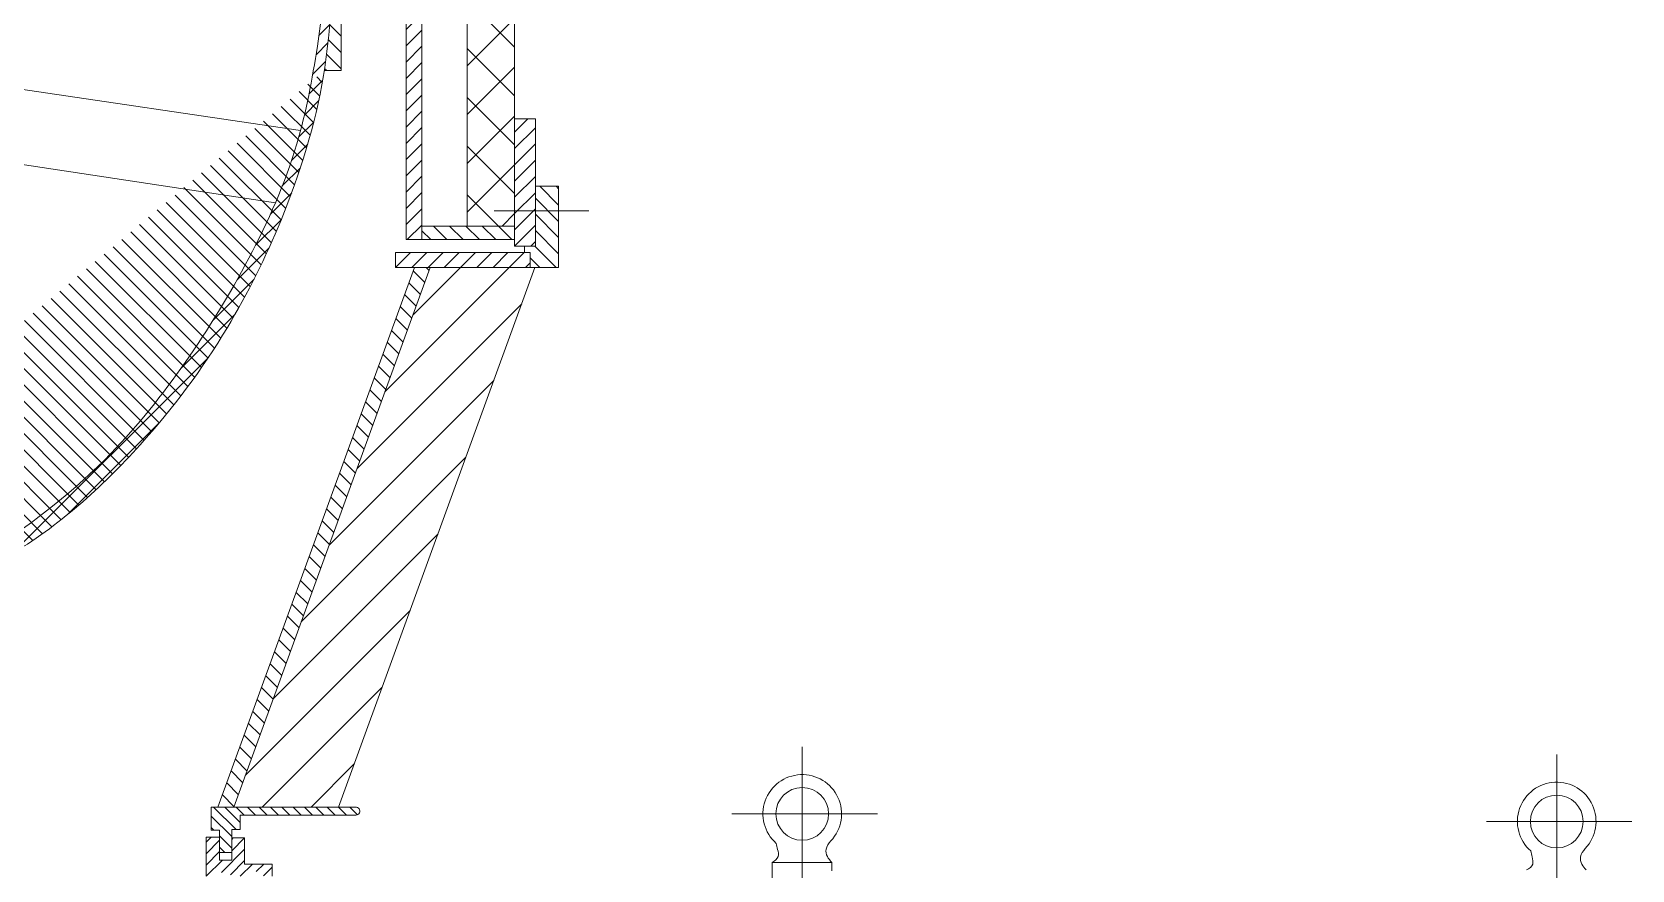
# Model space of a CAD drawing. Extents: x 0 to 420, y 0 to 297.
# Drawn here: x 313.8 to 366.2, y 203.8 to 231.3 of the extents above; entities that cross this region are included whole.
import ezdxf

# ---------------------------------------------------------------- set-up
doc = ezdxf.new("R2010")
doc.units = 0
doc.layers.get('0').update_dxf_attribs({"linetype": 'CONTINUOUS'})
pattern_1 = [(135, (-22270.5377, -14110.3131), (-0.2661162917, -0.2661162917), [])]
pattern_2 = [(45, (-22270.5377, -14110.3131), (-0.2661162917, 0.2661162917), [])]

msp = doc.modelspace()

# ---------------------------------------------------------------- hatches: boundary and pattern name
at = {"lineweight": 0, "ltscale": 0.0007}
h = msp.add_hatch(dxfattribs=at)
h.set_pattern_fill('ANSI37', color=256, scale=0.355602, style=0)
h.set_pattern_definition([(45, (-22270.5377, -14110.3131), (-0.798348875, 0.798348875), []), (135, (-22270.5377, -14110.3131), (-0.798348875, -0.798348875), [])])
edge = h.paths.add_edge_path()
edge.add_line((266.009, 241.434), (266.009, 236.13))
edge.add_spline(control_points=[(266.009, 236.13), (266.589, 236.215), (267.17, 236.301), (267.751, 236.375)], knot_values=[0, 0, 0, 0, 9.270999, 9.270999, 9.270999, 9.270999], degree=3, periodic=0)
edge.add_line((267.751, 236.375), (267.751, 239.561))
edge.add_line((267.751, 239.561), (328.042, 239.561))
edge.add_line((328.042, 239.561), (328.042, 236.207))
edge.add_spline(control_points=[(328.042, 236.207), (328.56, 236.143), (329.077, 236.079), (329.593, 236.015)], knot_values=[329.420919, 329.420919, 329.420919, 329.420919, 337.69622, 337.69622, 337.69622, 337.69622], degree=3, periodic=0)
edge.add_line((329.593, 236.015), (329.593, 241.434))
edge.add_line((329.593, 241.434), (266.009, 241.434))
edge = h.paths.add_edge_path()
edge.add_spline(control_points=[(329.593, 235.211), (329.077, 235.275), (328.56, 235.34), (328.042, 235.403)], knot_values=[329.420919, 329.420919, 329.420919, 329.420919, 337.69622, 337.69622, 337.69622, 337.69622], degree=3, periodic=0)
edge.add_line((328.042, 235.403), (328.042, 224.9))
edge.add_line((328.042, 224.9), (329.593, 224.9))
edge.add_line((329.593, 224.9), (329.593, 235.211))
h = msp.add_hatch(dxfattribs=at)
h.set_pattern_fill('ANSI31', color=256, scale=0.118534, style=0)
h.set_pattern_definition(pattern_2)
edge = h.paths.add_edge_path()
edge.add_line((326.555, 239.561), (326.036, 239.561))
edge.add_line((326.036, 239.561), (326.036, 236.436))
edge.add_spline(control_points=[(326.036, 236.436), (326.209, 236.419), (326.382, 236.4), (326.555, 236.381)], knot_values=[318.785124, 318.785124, 318.785124, 318.785124, 321.531671, 321.531671, 321.531671, 321.531671], degree=3, periodic=0)
edge.add_line((326.555, 236.381), (326.555, 239.561))
edge = h.paths.add_edge_path()
edge.add_line((326.036, 224.456), (326.555, 224.456))
edge.add_line((326.555, 224.456), (326.555, 224.9))
edge.add_line((326.555, 224.9), (326.555, 235.578))
edge.add_spline(control_points=[(326.555, 235.578), (326.382, 235.597), (326.209, 235.615), (326.036, 235.632)], knot_values=[318.785124, 318.785124, 318.785124, 318.785124, 321.531671, 321.531671, 321.531671, 321.531671], degree=3, periodic=0)
edge.add_line((326.036, 235.632), (326.036, 224.456))
h = msp.add_hatch(dxfattribs=at)
h.set_pattern_fill('ANSI31', color=256, scale=0.118534, style=0)
h.set_pattern_definition(pattern_2)
edge = h.paths.add_edge_path()
edge.add_spline(control_points=[(323.345, 234.098), (323.357, 233.87), (323.414, 232.764), (323.12, 230.575), (322.521, 227.299), (320.969, 223.819), (318.894, 220.429), (316.212, 217.055), (311.482, 213.311), (305.563, 210.941), (301.049, 210.474), (299.551, 210.319)], knot_values=[0, 0, 0, 0, 3.612468, 17.57408, 34.857544, 56.348034, 77.511614, 97.911814, 124.406864, 172.490031, 196.378415, 196.378415, 196.378415, 196.378415], degree=3, periodic=0)
edge.add_line((299.551, 210.319), (278.321, 209.79))
edge.add_line((278.321, 209.79), (278.33, 209.467))
edge.add_line((278.33, 209.467), (299.299, 209.938))
edge.add_spline(control_points=[(299.299, 209.938), (300.25, 209.989), (301.91, 210.077), (304.52, 210.512), (307.128, 211.137), (309.959, 212.614), (313.708, 214.228), (317.275, 217.422), (320.144, 221.264), (322.174, 225.353), (323.486, 229.586), (323.632, 232.666), (323.7, 234.098)], knot_values=[0, 0, 0, 0, 15.092512, 26.350923, 42.007085, 57.356382, 76.856499, 106.551983, 131.889621, 152.677725, 178.797749, 201.478244, 201.478244, 201.478244, 201.478244], degree=3, periodic=0)
edge.add_line((323.7, 234.098), (323.345, 234.098))
h.paths.add_polyline_path([(278.33, 209.467), (278.321, 209.79), (268.928, 209.556), (268.928, 209.256)])
h = msp.add_hatch(dxfattribs=at)
h.set_pattern_fill('ANSI31', color=256, scale=0.118534, angle=90, style=0)
h.set_pattern_definition(pattern_1)
edge = h.paths.add_edge_path()
edge.add_line((323.908, 234.098), (323.7, 234.098))
edge.add_spline(control_points=[(323.7, 234.098), (323.632, 232.666), (323.486, 229.586), (322.174, 225.353), (320.144, 221.264), (317.275, 217.422), (313.708, 214.228), (309.959, 212.614), (307.128, 211.137), (304.52, 210.512), (301.91, 210.077), (300.25, 209.989), (299.299, 209.938)], knot_values=[0, 0, 0, 0, 0.036164, 0.077811, 0.110958, 0.151358, 0.198707, 0.229799, 0.254274, 0.279237, 0.297188, 0.321253, 0.321253, 0.321253, 0.321253], degree=3, periodic=0)
edge.add_line((323.353, 229.99), (323.908, 229.99))
edge.add_line((323.908, 229.99), (323.908, 234.098))
h = msp.add_hatch(dxfattribs=at)
h.set_pattern_fill('ANSI31', color=256, scale=0.118534, style=0)
h.set_pattern_definition(pattern_2)
h.paths.add_polyline_path([(329.593, 225.401), (330.274, 225.401), (330.274, 228.409), (329.593, 228.409)])
h.paths.add_polyline_path([(329.593, 224.241), (330.274, 224.241), (330.274, 225.401), (329.593, 225.401), (329.593, 224.9)])
h = msp.add_hatch(dxfattribs=at)
h.set_pattern_fill('ANSI31', color=256, scale=0.118534, angle=90, style=0)
h.set_pattern_definition(pattern_1)
h.paths.add_polyline_path([(330.274, 224.241), (329.921, 224.241), (329.921, 224.132), (329.921, 224.029), (330.104, 224.029), (330.104, 223.539), (331.037, 223.539), (331.037, 225.401), (330.274, 225.401)])
h.paths.add_polyline_path([(331.037, 225.401), (331.037, 226.201), (330.274, 226.201), (330.274, 225.401)])
h = msp.add_hatch(dxfattribs=at)
h.set_pattern_fill('ANSI31', color=256, scale=0.118534, angle=90, style=0)
h.set_pattern_definition(pattern_1)
h.paths.add_polyline_path([(326.555, 224.9), (326.555, 224.456), (329.593, 224.456), (329.593, 224.9)])
h = msp.add_hatch(dxfattribs=at)
h.set_pattern_fill('ANSI31', color=256, scale=0.118534, style=0)
h.set_pattern_definition(pattern_2)
h.paths.add_polyline_path([(330.104, 223.539), (330.104, 224.029), (325.689, 224.029), (325.689, 223.539)])
h = msp.add_hatch(dxfattribs=at)
h.set_pattern_fill('ANSI31', color=256, scale=0.118534, angle=90, style=0)
h.set_pattern_definition(pattern_1)
h.paths.add_polyline_path([(326.83, 223.539), (326.309, 223.539), (319.87, 205.866), (320.39, 205.866)])
h = msp.add_hatch(dxfattribs=at)
h.set_pattern_fill('ANSI31', color=256, scale=0.355602, style=0)
h.set_pattern_definition([(45, (-22270.5377, -14110.3131), (-0.798348875, 0.798348875), [])])
h.paths.add_polyline_path([(330.262, 223.539), (326.83, 223.539), (320.39, 205.866), (323.822, 205.866)])
h = msp.add_hatch(dxfattribs=at)
h.set_pattern_fill('ANSI31', color=256, scale=0.082974, angle=90, style=0)
h.set_pattern_definition([(135, (-22270.53768, -14110.3131), (-0.1862814042, -0.1862814042), [])])
h.paths.add_polyline_path([(319.924, 205.112), (319.924, 204.885), (319.924, 204.374), (320.323, 204.374), (320.323, 204.863), (320.323, 205.127), (320.605, 205.127), (320.605, 205.604), (324.394, 205.604, 1.026622), (324.379, 205.866), (319.651, 205.866), (319.651, 205.112)])
h = msp.add_hatch(dxfattribs=at)
h.set_pattern_fill('ANSI31', color=256, scale=0.082974, style=0)
h.set_pattern_definition([(45, (-22270.53768, -14110.3131), (-0.1862814042, 0.1862814042), [])])
h.paths.add_polyline_path([(320.323, 204.133), (319.924, 204.133), (319.924, 204.885), (319.481, 204.885), (319.481, 203.602), (319.851, 203.602, -0.615385), (320.317, 203.602), (320.88, 203.602, -0.612959), (321.376, 203.602), (321.652, 203.602), (321.652, 204), (320.743, 204), (320.743, 204.863), (320.323, 204.863)])

# ---------------------------------------------------------------- linework, layer by layer
for p, q in [((326.036, 235.632), (326.036, 224.456)), ((326.555, 224.9), (326.555, 235.578)), ((328.042, 235.403), (328.042, 224.9)), ((329.593, 235.211), (329.593, 224.9)), ((323.908, 229.99), (323.908, 234.098)), ((307.36, 230.27), (322.58, 228.031)), ((323.356, 229.99), (323.908, 229.99)), ((330.274, 228.409), (329.593, 228.409)), ((330.274, 224.241), (330.274, 228.409)), ((306.517, 227.964), (321.756, 225.665)), ((331.037, 226.201), (330.274, 226.201)), ((331.037, 226.201), (331.037, 223.539)), ((328.921, 225.401), (332.026, 225.401)), ((326.036, 224.456), (329.593, 224.456)), ((326.555, 224.9), (326.555, 224.456)), ((329.593, 224.9), (326.555, 224.9)), ((329.593, 224.9), (329.593, 224.241)), ((325.689, 224.029), (330.104, 224.029)), ((325.689, 223.539), (325.689, 224.029)), ((329.593, 224.241), (330.274, 224.241)), ((329.921, 224.132), (329.921, 224.241)), ((329.921, 224.132), (329.921, 224.029)), ((330.104, 224.029), (330.104, 223.539)), ((326.309, 223.539), (319.87, 205.866)), ((326.83, 223.539), (320.39, 205.866)), ((330.262, 223.539), (323.822, 205.866)), ((331.037, 223.539), (325.689, 223.539)), ((339.02, 202.916), (339.02, 207.841)), ((363.743, 202.668), (363.743, 207.592)), ((319.651, 205.866), (324.379, 205.866)), ((319.651, 205.112), (319.651, 205.866)), ((320.605, 205.604), (324.394, 205.604)), ((320.605, 205.127), (320.605, 205.604)), ((336.716, 205.643), (341.487, 205.643)), ((319.924, 205.112), (319.651, 205.112)), ((319.924, 204.885), (319.924, 205.112)), ((320.323, 205.127), (320.605, 205.127)), ((320.323, 204.863), (320.323, 205.127)), ((361.439, 205.394), (366.21, 205.394)), ((319.481, 204.885), (319.481, 203.602)), ((319.924, 204.885), (319.481, 204.885)), ((319.924, 204.133), (319.924, 204.885)), ((320.323, 204.863), (320.323, 204.133)), ((320.743, 204.863), (320.323, 204.863)), ((320.743, 204), (320.743, 204.863)), ((319.924, 204.374), (320.323, 204.374)), ((320.323, 204.133), (319.924, 204.133)), ((321.652, 204), (320.743, 204)), ((321.652, 203.602), (321.652, 204)), ((338.034, 204.055), (338.034, 202.168)), ((338.034, 204.055), (339.986, 204.055)), ((339.986, 204.055), (339.986, 203.773))]:
    msp.add_line(p, q, dxfattribs=at)
for centre in [(339.02, 205.643), (363.743, 205.394)]:
    msp.add_circle(centre, 0.864, dxfattribs=at)
for centre, radius, start, end in [((339.02, 205.643), 1.288, 316.6088, 228.5442), ((363.743, 205.394), 1.288, 316.6088, 228.5442), ((324.39, 205.735), 0.131, 271.8701, 94.8804)]:
    msp.add_arc(centre, radius, start, end, dxfattribs=at)
for points, knots in [([(323.7, 234.098), (323.632, 232.666), (323.486, 229.586), (322.174, 225.353), (320.144, 221.264), (317.275, 217.422), (313.708, 214.228), (309.959, 212.614), (307.128, 211.137), (304.52, 210.512), (301.91, 210.077), (300.25, 209.989), (299.299, 209.938)], [0, 0, 0, 0, 4.286614, 9.223298, 13.15225, 17.941063, 23.55351, 27.239032, 30.140049, 33.099064, 35.226903, 38.079388, 38.079388, 38.079388, 38.079388]), ([(299.551, 210.319), (301.049, 210.474), (305.563, 210.941), (311.482, 213.311), (316.212, 217.055), (318.894, 220.429), (320.969, 223.819), (322.521, 227.299), (323.12, 230.575), (323.414, 232.764), (323.357, 233.87), (323.345, 234.098)], [0, 0, 0, 0, 4.514905, 13.602623, 18.610188, 22.465825, 26.465742, 30.527444, 33.794019, 36.432764, 37.11552, 37.11552, 37.11552, 37.11552]), ([(338.034, 204.055), (338.12, 204.11), (338.28, 204.212), (338.215, 204.474), (338.182, 204.613), (338.167, 204.677)], [0, 0, 0, 0, 0.2753524, 0.5110569, 0.714146, 0.714146, 0.714146, 0.714146]), ([(339.986, 204.055), (339.932, 204.114), (339.823, 204.233), (339.764, 204.519), (339.887, 204.672), (339.956, 204.758)], [0, 0, 0, 0, 0.2384402, 0.4816123, 0.7959769, 0.7959769, 0.7959769, 0.7959769]), ([(364.709, 203.806), (364.656, 203.865), (364.547, 203.984), (364.488, 204.271), (364.61, 204.423), (364.679, 204.509)], [0, 0, 0, 0, 0.2384402, 0.4816123, 0.7959769, 0.7959769, 0.7959769, 0.7959769]), ([(362.757, 203.806), (362.844, 203.861), (363.004, 203.964), (362.939, 204.226), (362.906, 204.365), (362.891, 204.429)], [0, 0, 0, 0, 0.2753524, 0.5110569, 0.714146, 0.714146, 0.714146, 0.714146])]:
    msp.add_open_spline(points, degree=3, knots=knots, dxfattribs=at)

doc.saveas('drawing.dxf')
